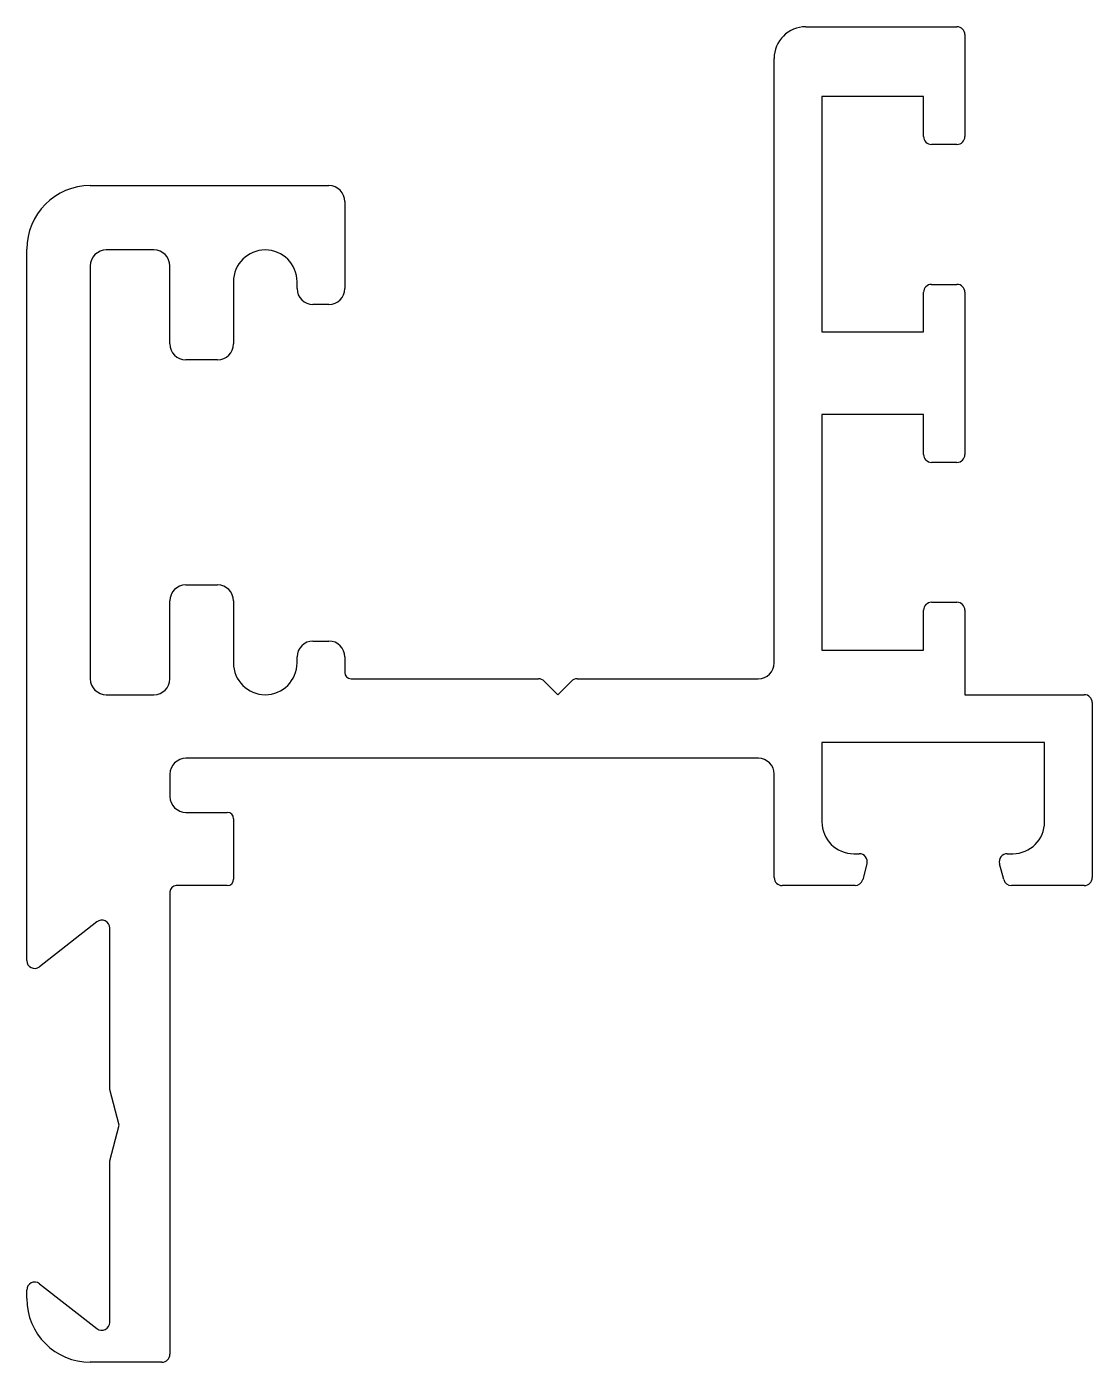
# Model space of a CAD drawing. Extents: x 3.2 to 36.7, y 1.8 to 43.8.
import ezdxf

# ---------------------------------------------------------------- set-up
doc = ezdxf.new("R2010")
doc.units = 0
doc.layers.get('0').update_dxf_attribs({"linetype": 'CONTINUOUS'})

msp = doc.modelspace()

# ---------------------------------------------------------------- linework, layer by layer
for p, q in [((27.681, 43.756), (32.431, 43.756)), ((32.681, 43.506), (32.681, 40.306)), ((26.681, 23.756), (26.681, 42.756)), ((28.181, 41.56), (28.181, 34.16)), ((31.381, 41.56), (28.181, 41.56)), ((31.381, 40.306), (31.381, 41.56)), ((32.431, 40.056), (31.631, 40.056)), ((5.181, 38.759), (12.681, 38.759)), ((13.181, 38.259), (13.181, 35.526)), ((3.181, 14.4), (3.181, 36.759)), ((7.181, 36.737), (5.681, 36.737)), ((5.181, 36.237), (5.181, 23.255)), ((7.681, 33.785), (7.681, 36.237)), ((9.681, 35.737), (9.681, 33.785)), ((11.681, 35.526), (11.681, 35.737)), ((31.381, 34.16), (31.381, 35.406)), ((31.631, 35.656), (32.431, 35.656)), ((32.681, 35.406), (32.681, 30.31)), ((12.681, 35.026), (12.181, 35.026)), ((28.181, 34.16), (31.381, 34.16)), ((9.181, 33.285), (8.181, 33.285)), ((28.181, 31.56), (28.181, 24.16)), ((31.381, 31.56), (28.181, 31.56)), ((31.381, 30.31), (31.381, 31.56)), ((32.431, 30.06), (31.631, 30.06)), ((8.181, 26.205), (9.181, 26.205)), ((7.681, 23.255), (7.681, 25.705)), ((9.681, 25.705), (9.681, 23.756)), ((31.631, 25.66), (32.431, 25.66)), ((31.381, 24.16), (31.381, 25.41)), ((32.681, 25.41), (32.681, 22.756)), ((12.181, 24.443), (12.681, 24.443)), ((11.681, 23.756), (11.681, 23.943)), ((13.181, 23.943), (13.181, 23.456)), ((28.181, 24.16), (31.381, 24.16)), ((13.381, 23.256), (19.277, 23.256)), ((19.454, 23.183), (19.881, 22.756)), ((19.881, 22.756), (20.307, 23.183)), ((20.484, 23.256), (26.181, 23.256)), ((5.681, 22.755), (7.181, 22.755)), ((32.681, 22.756), (36.436, 22.756)), ((36.686, 22.506), (36.686, 17.006)), ((28.186, 21.256), (28.186, 18.756)), ((35.186, 21.256), (28.186, 21.256)), ((35.186, 18.756), (35.186, 21.256)), ((26.186, 20.756), (8.186, 20.756)), ((7.686, 20.256), (7.686, 19.556)), ((26.686, 17.006), (26.686, 20.256)), ((8.186, 19.056), (9.486, 19.056)), ((9.686, 18.856), (9.686, 16.956)), ((29.186, 17.756), (29.361, 17.756)), ((34.012, 17.756), (34.186, 17.756)), ((29.602, 17.441), (29.468, 16.941)), ((33.905, 16.941), (33.771, 17.441)), ((7.684, 16.556), (7.684, 2.018)), ((9.486, 16.756), (7.884, 16.756)), ((29.227, 16.756), (26.936, 16.756)), ((36.436, 16.756), (34.146, 16.756)), ((5.388, 15.614), (3.585, 14.203)), ((5.792, 10.34), (5.792, 15.417)), ((6.092, 9.22), (5.792, 10.34)), ((5.792, 8.1), (6.092, 9.22)), ((5.792, 3.022), (5.792, 8.1)), ((3.585, 4.237), (5.388, 2.825)), ((3.181, 3.768), (3.181, 4.04)), ((7.434, 1.768), (5.181, 1.768))]:
    msp.add_line(p, q)
for centre, radius, start, end in [((27.681, 42.756), 1, 90, 180), ((32.431, 43.506), 0.25, 0, 90), ((31.631, 40.306), 0.25, 180, 270), ((32.431, 40.306), 0.25, 270, 0), ((5.181, 36.759), 2, 90, 180), ((12.681, 38.259), 0.5, 360, 90), ((5.681, 36.237), 0.5, 90, 180), ((7.181, 36.237), 0.5, 0, 90), ((10.681, 35.737), 1, 0, 180), ((12.181, 35.526), 0.5, 180, 270), ((12.681, 35.526), 0.5, 270, 0), ((31.631, 35.406), 0.25, 90, 180), ((32.431, 35.406), 0.25, 0, 90), ((8.181, 33.785), 0.5, 180, 270), ((9.181, 33.785), 0.5, 270, 0), ((31.631, 30.31), 0.25, 180, 270), ((32.431, 30.31), 0.25, 270, 0), ((8.181, 25.705), 0.5, 90, 180), ((9.181, 25.705), 0.5, 360, 90), ((31.631, 25.41), 0.25, 90, 180), ((32.431, 25.41), 0.25, 0, 90), ((12.181, 23.943), 0.5, 90, 180), ((12.681, 23.943), 0.5, 360, 90), ((10.681, 23.756), 1, 180, 0), ((26.181, 23.756), 0.5, 270, 0), ((5.681, 23.255), 0.5, 180, 270), ((7.181, 23.255), 0.5, 270, 0), ((13.381, 23.456), 0.2, 180, 270), ((19.277, 23.006), 0.25, 45, 90), ((20.484, 23.006), 0.25, 90, 135), ((36.436, 22.506), 0.25, 0, 90), ((8.186, 20.256), 0.5, 90, 180), ((26.186, 20.256), 0.5, 0, 90), ((8.186, 19.556), 0.5, 180, 270), ((9.486, 18.856), 0.2, 360, 90), ((29.186, 18.756), 1, 180, 270), ((34.186, 18.756), 1, 270, 360), ((29.361, 17.506), 0.25, 345, 90), ((34.012, 17.506), 0.25, 90, 195), ((9.486, 16.956), 0.2, 270, 0), ((26.936, 17.006), 0.25, 180, 270), ((29.227, 17.006), 0.25, 270, 345), ((34.146, 17.006), 0.25, 195, 270), ((36.436, 17.006), 0.25, 270, 0), ((7.884, 16.556), 0.2, 90, 180), ((5.542, 15.417), 0.25, 0, 128.0399), ((3.431, 14.4), 0.25, 180, 308.0399), ((3.431, 4.04), 0.25, 51.9346, 180), ((5.181, 3.768), 2, 180, 270), ((5.542, 3.022), 0.25, 231.9346, 0), ((7.434, 2.018), 0.25, 270, 0)]:
    msp.add_arc(centre, radius, start, end)

doc.saveas('drawing.dxf')
